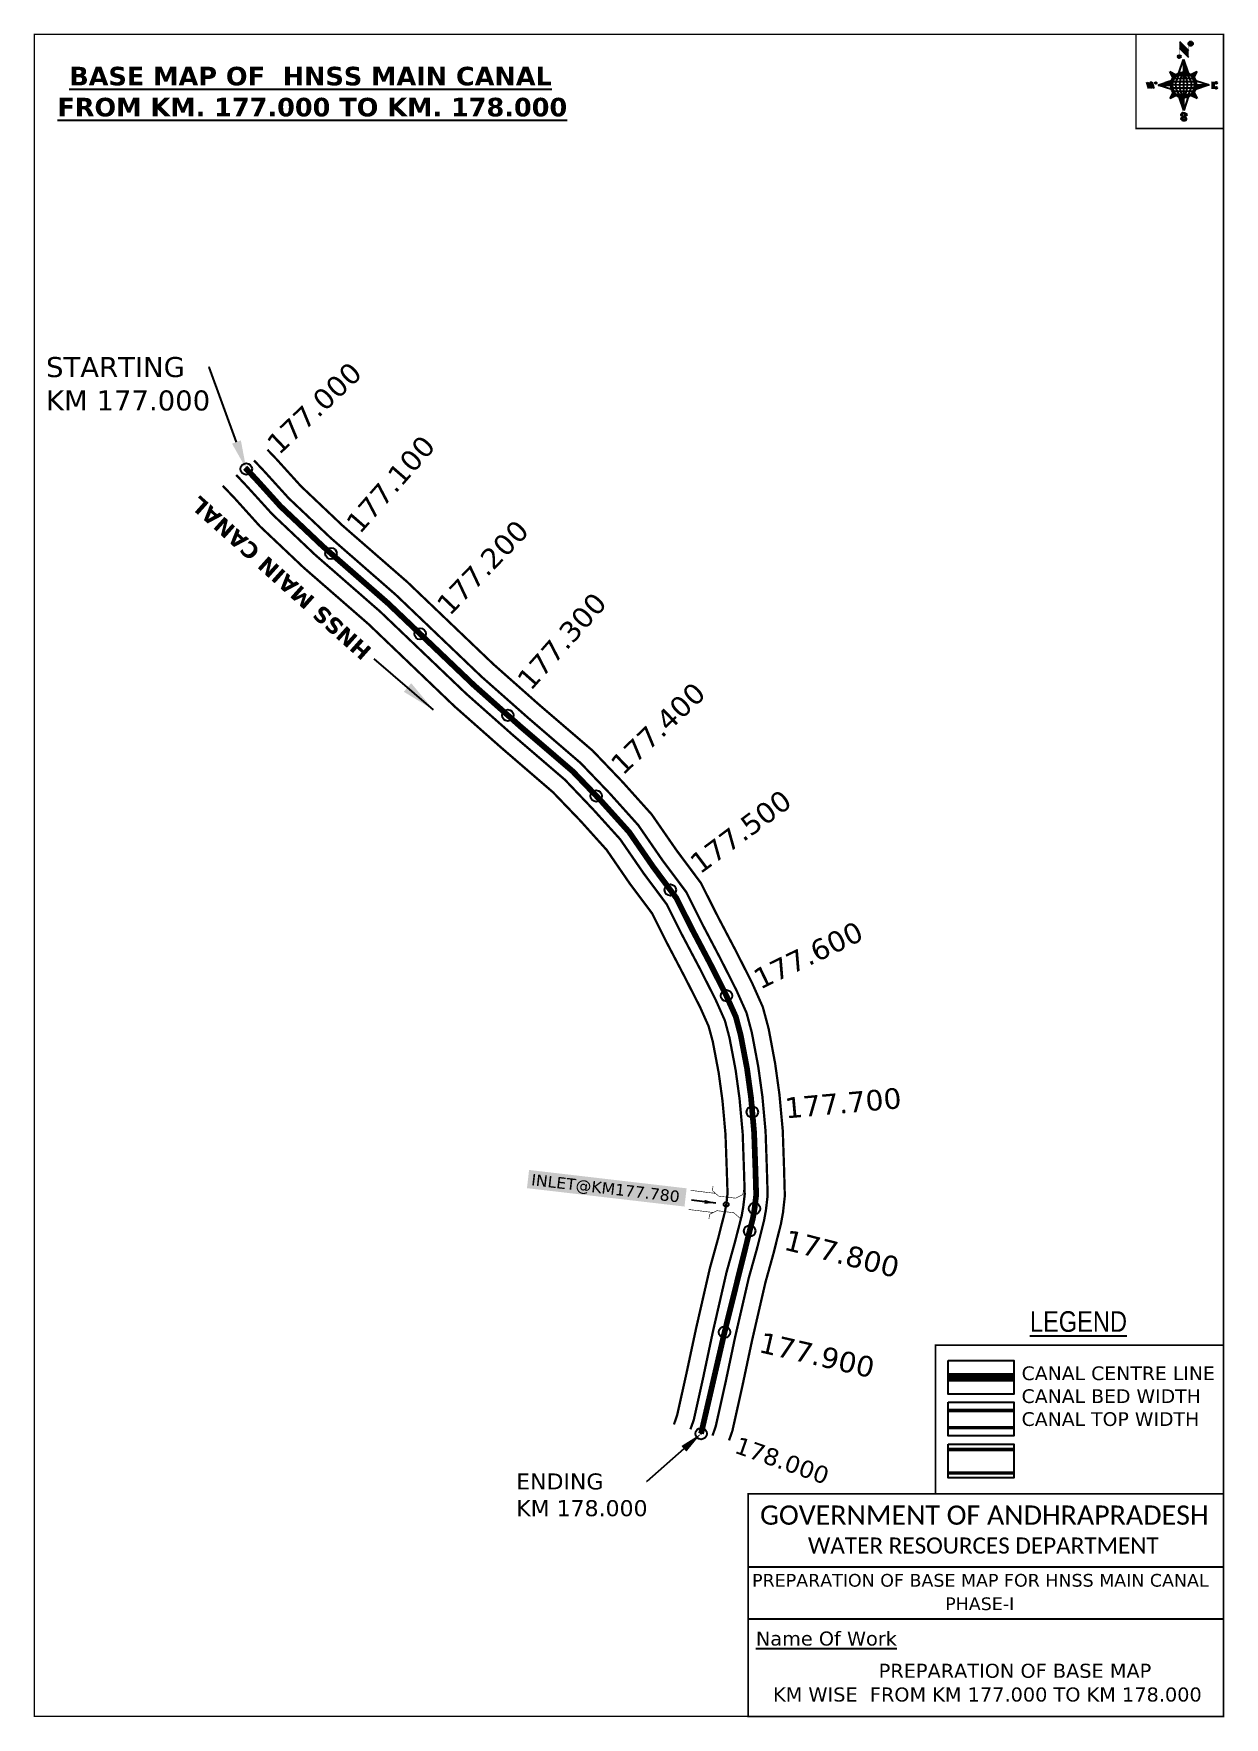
# Model space of a CAD drawing. Header units: inches. Extents: x 752449 to 753488, y 1655846 to 1657315.
import ezdxf
from ezdxf import colors
from ezdxf.entities.mleader import LeaderData, LeaderLine
from ezdxf.enums import TextEntityAlignment as Align
from ezdxf.math import Vec2, Vec3

# ---------------------------------------------------------------- set-up
doc = ezdxf.new("R2010")
doc.units = ezdxf.units.IN
doc.header["$MEASUREMENT"] = 0
doc.header["$PDMODE"] = 32
doc.header["$PDSIZE"] = 10
doc.linetypes.add('HIDDEN2', pattern=[0.1875, 0.125, -0.0625])
for name, color, linetype in [('AQUADUCT', 1, 'Continuous'), ('bord', 1, 'Continuous'), ('CANAL1', 1, 'Continuous'), ('CSMark', 72, 'Continuous'), ('DCBMS', 232, 'Continuous'), ('PAGE', 7, 'Continuous'), ('STRUCTURE', 5, 'Continuous'), ('TEXT', 7, 'Continuous')]:
    doc.layers.add(name, color=color, linetype=linetype)
doc.styles.add('ARIALN', font='ARIALN_1.TTF')
doc.styles.get("Standard").update_dxf_attribs({"font": 'verdana_0.ttf'})
doc.dimstyles.get("Standard").update_dxf_attribs({"dimtxt": 0.18, "dimasz": 0.18, "dimexe": 0.18, "dimexo": 0.0625, "dimgap": 0.09, "dimtad": 0, "dimtih": 1, "dimtoh": 1, "dimdec": 4, "dimzin": 0, "dimdsep": 46, "dimtxsty": 'Standard', "dimcen": 0.09, "dimadec": 0, "dimazin": 0, "dimtfac": 1, "dimtdec": 4, "dimtofl": 0, "dimtmove": 0, "dimatfit": 3, "dimfxl": 0, "dimtolj": 1, "dimtzin": 0, "dimarcsym": 0})
pattern_1 = [(267.297113149, (-8720374.938, 50637915.138), (10.5367255337, -0.497431438), [])]
pattern_2 = [(357.297113149, (-8720374.938, 50637915.138), (0.497431438, 10.5367255337), [])]

# ---------------------------------------------------------------- blocks, each defined once
blk = doc.blocks.new('*X16')
at = {"color": 0, "linetype": 'Continuous'}
for p, q in [((6321.6, 240.5), (6322.3, 241.2)), ((6321.6, 240.3), (6322.3, 241)), ((6321.6, 240.1), (6322.3, 240.8)), ((6321.6, 239.9), (6322.4, 240.7)), ((6321.6, 239.8), (6322.4, 240.6)), ((6321.6, 239.6), (6322.5, 240.5)), ((6321.6, 239.4), (6322.5, 240.3)), ((6321.6, 239.2), (6322.6, 240.2)), ((6321.7, 239.1), (6322.6, 240.1)), ((6321.8, 240.8), (6322.4, 241.4)), ((6321.8, 239), (6322.7, 240)), ((6321.8, 239), (6322.8, 239.9)), ((6321.9, 238.9), (6322.9, 239.8)), ((6322, 238.8), (6323, 239.7)), ((6322.1, 241.3), (6322.4, 241.6)), ((6322.1, 238.7), (6323.1, 239.6)), ((6322.2, 238.6), (6323.1, 239.6)), ((6322.3, 238.5), (6323.2, 239.5)), ((6322.4, 238.5), (6323.3, 239.4)), ((6322.5, 238.4), (6323.4, 239.3)), ((6322.7, 238.4), (6323.6, 239.3)), ((6322.8, 238.3), (6323.7, 239.2)), ((6322.9, 238.3), (6323.8, 239.1)), ((6323.1, 238.2), (6323.9, 239.1)), ((6323.2, 238.2), (6324, 239)), ((6323.3, 238.2), (6324.2, 239)), ((6323.5, 238.1), (6324.3, 238.9)), ((6323.7, 238.1), (6324.4, 238.9)), ((6323.8, 238.1), (6324.6, 238.8)), ((6324.1, 238.2), (6324.7, 238.8)), ((6324.3, 238.3), (6324.9, 238.8)), ((6324.6, 238.3), (6325.1, 238.8)), ((6324.8, 238.4), (6325.2, 238.8)), ((6325.1, 238.5), (6325.4, 238.8)), ((6325.4, 238.6), (6325.6, 238.8))]:
    blk.add_line(p, q, dxfattribs=at)
blk = doc.blocks.new('*X15')
at = {"color": 0, "linetype": 'Continuous'}
for p, q in [((6324.4, 240.3), (6324.5, 240.4)), ((6324.6, 240.3), (6324.8, 240.5)), ((6324.7, 240.2), (6325, 240.5)), ((6324.8, 240.2), (6325.2, 240.6)), ((6325, 240.1), (6325.5, 240.6)), ((6325.1, 240.1), (6325.6, 240.6)), ((6325.2, 240), (6325.8, 240.6)), ((6325.3, 240), (6326, 240.6)), ((6325.4, 239.9), (6326.1, 240.6)), ((6325.5, 239.8), (6326.2, 240.5)), ((6325.6, 239.8), (6326.3, 240.5)), ((6325.7, 239.7), (6326.5, 240.4)), ((6325.9, 239.6), (6326.6, 240.3)), ((6326, 239.5), (6326.7, 240.3)), ((6326, 239.4), (6326.8, 240.2)), ((6326.1, 239.3), (6327, 240.2)), ((6326.2, 239.3), (6327.1, 240.1)), ((6326.3, 239.2), (6327.1, 240)), ((6326.4, 239.1), (6327.2, 239.9)), ((6326.5, 239), (6327.3, 239.8)), ((6326.5, 238.9), (6327.4, 239.7)), ((6326.6, 238.8), (6327.5, 239.6)), ((6326.7, 238.7), (6327.5, 239.5)), ((6326.8, 238.6), (6327.6, 239.4)), ((6326.8, 238.5), (6327.7, 239.3)), ((6326.8, 236.5), (6327.4, 237)), ((6326.9, 238.3), (6327.8, 239.2)), ((6326.9, 238.2), (6327.9, 239.1)), ((6326.9, 236.8), (6327.6, 237.4)), ((6327, 238.1), (6327.8, 239)), ((6327, 237.9), (6327.8, 238.8)), ((6327, 237.8), (6327.8, 238.6)), ((6327, 237.6), (6327.8, 238.4)), ((6327, 237.4), (6327.8, 238.2)), ((6327, 237.3), (6327.8, 238)), ((6327, 237.1), (6327.8, 237.9))]:
    blk.add_line(p, q, dxfattribs=at)
blk = doc.blocks.new('H')
at = {"layer": 'bord', "extrusion": (0.000427885, 0.004792, 0.999988)}
h = blk.add_hatch(dxfattribs=at)
h.set_pattern_fill('LINE', color=8, scale=84.387686, angle=-2.7029, style=0)
h.set_pattern_definition(pattern_2)
h.paths.add_polyline_path([(-492, 786, -0.090992), (-448, 775), (-486, 912)])
h = blk.add_hatch(dxfattribs=at)
h.set_pattern_fill('LINE', color=8, scale=84.387686, angle=-92.7029, style=0)
h.set_pattern_definition(pattern_1)
h.paths.add_polyline_path([(-625, 665, -0.090992), (-615, 710), (-751, 671)])
h = blk.add_hatch(dxfattribs=at)
h.set_pattern_fill('LINE', color=8, scale=84.387686, angle=-2.7029, style=0)
h.set_pattern_definition(pattern_2)
h.paths.add_polyline_path([(-504, 533, -0.090992), (-549, 543), (-510, 406)])
h = blk.add_hatch(dxfattribs=at)
h.set_pattern_fill('LINE', color=8, scale=84.387686, angle=-92.7029, style=0)
h.set_pattern_definition(pattern_1)
h.paths.add_polyline_path([(-246, 647), (-372, 653, -0.090992), (-382, 609)])
for p, q in [((-519, 1020, -1217), (-435, 927, -1216)), ((-516, 1087, -1217), (-432, 994, -1217)), ((-538, 774, -1216), (-487, 906, -1216)), ((-487, 906, -1216), (-493, 780, -1216)), ((-487, 906, -1216), (-448, 769, -1216)), ((-865, 701, -1215), (-847, 638, -1215)), ((-847, 700, -1215), (-829, 637, -1215)), ((-829, 699, -1215), (-811, 636, -1215)), ((-829, 699, -1215), (-811, 698, -1215)), ((-811, 698, -1215), (-794, 635, -1215)), ((-752, 665, -1215), (-615, 704, -1215)), ((-627, 794, -1216), (-567, 760, -1216)), ((-627, 794, -1216), (-584, 747, -1215)), ((-599, 731, -1215), (-627, 794, -1216)), ((-421, 753, -1216), (-359, 781, -1216)), ((-359, 781, -1216), (-405, 739, -1216)), ((-359, 781, -1216), (-392, 721, -1215)), ((-379, 693, -1215), (-246, 641, -1215)), ((-213, 669, -1215), (-217, 601, -1215)), ((-752, 665, -1215), (-625, 659, -1215)), ((-619, 614, -1215), (-752, 665, -1215)), ((-639, 526, -1214), (-606, 585, -1215)), ((-639, 526, -1214), (-593, 568, -1215)), ((-577, 553, -1215), (-639, 526, -1214)), ((-511, 400, -1214), (-549, 537, -1214)), ((-460, 533, -1215), (-511, 400, -1214)), ((-505, 527, -1214), (-511, 400, -1214)), ((-371, 513, -1214), (-431, 546, -1215)), ((-371, 513, -1214), (-414, 560, -1215)), ((-399, 576, -1215), (-371, 513, -1214)), ((-246, 641, -1215), (-383, 603, -1215)), ((-373, 647, -1215), (-246, 641, -1215)), ((-197, 600, -1215), (-194, 668, -1215))]:
    blk.add_line(p, q, dxfattribs=at)
at = {"layer": 'bord', "color": 8, "linetype": 'ByBlock', "extrusion": (0.000427885, 0.004792, 0.999988)}
for p, q in [((-375, 679, -1215), (-620, 691, -1215)), ((-386, 711, -1215), (-605, 722, -1215)), ((-411, 744, -1216), (-578, 752, -1216)), ((-493, 780, -1216), (-505, 527, -1214)), ((-373, 647, -1215), (-625, 659, -1215)), ((-378, 616, -1215), (-623, 628, -1215)), ((-392, 585, -1215), (-611, 595, -1215)), ((-420, 555, -1215), (-587, 562, -1215))]:
    blk.add_line(p, q, dxfattribs=at)
at = {"layer": 'bord', "extrusion": (0.000427885, 0.004792, 0.999988), "elevation": -1212}
for points, const_width in [([(-522, 960), (-516, 1093)], 1.61), ([(-434, 933), (-428, 1066)], 1.61), ([(-870, 707), (-846, 706)], 0.642), ([(-829, 643), (-821, 678)], 0.642), ([(-793, 641), (-782, 694)], 0.642), ([(-223, 676), (-174, 673)], 0.706), ([(-829, 643), (-855, 644)], 0.642), ([(-811, 642), (-784, 641)], 0.642), ([(-177, 605), (-226, 607)], 0.706), ([(-195, 645), (-185, 644)], 0.706)]:
    blk.add_lwpolyline(points, dxfattribs=dict(at, const_width=const_width))
for points, const_width in [([(-414, 1073, 1), (-398, 1058, 1)], 22.3), ([(-530, 950, 1), (-520, 939, 1)], 14.8), ([(-776, 697, 1), (-769, 690, 1)], 8.9), ([(-180, 618, 1), (-173, 611, 1)], 9.79), ([(-178, 667, 1), (-171, 660, 1)], 9.79), ([(-490, 362, 1), (-498, 369, 1)], 11.1), ([(-525, 322, 1), (-533, 329, 1)], 11.1)]:
    blk.add_lwpolyline(points, format="xyb", close=True, dxfattribs=dict(at, const_width=const_width))
for points in [[(-537, 317), (-531, 310), (-520, 307), (-505, 307), (-494, 310), (-486, 318), (-487, 326), (-491, 333), (-494, 336), (-503, 341), (-522, 347), (-530, 352), (-534, 355), (-537, 363), (-537, 373), (-530, 381), (-520, 384), (-504, 384), (-493, 380), (-487, 373)], [(-522, 348), (-526, 354), (-528, 361), (-528, 371), (-526, 375), (-521, 381), (-515, 384)], [(-505, 307), (-499, 312), (-497, 319), (-497, 327), (-501, 335), (-509, 343)]]:
    blk.add_lwpolyline(points, dxfattribs=at)
at = {"layer": 'bord', "extrusion": (0.000427885, 0.004792, 0.999988)}
for centre, radius in [((-406, 1065, -1212), 22.3), ((-525, 944, -1212), 14.8), ((-773, 694, -1212), 8.9), ((-498, 659, -1212), 127), ((-177, 615, -1212), 9.79), ((-174, 663, -1212), 9.79), ((-494, 365, -1212), 11.1), ((-529, 325, -1212), 11.1)]:
    blk.add_circle(centre, radius, dxfattribs=at)
at = {"layer": 'bord', "color": 8, "linetype": 'ByBlock', "extrusion": (0.000427885, 0.004792, 0.999988)}
for centre, radius, start, end in [((-482, 658, -1212), 128, 94.9254, 259.6691), ((-437, 656, -1212), 141, 113.2864, 241.308), ((-316, 651, -1212), 222, 142.5892, 212.0053), ((-560, 662, -1212), 141, 293.2864, 61.308), ((-681, 668, -1212), 222, 322.5892, 32.0053), ((-515, 660, -1212), 128, 274.9254, 79.6691)]:
    blk.add_arc(centre, radius, start, end, dxfattribs=at)
at = {"layer": 'bord', "extrusion": (0.000427885, 0.004792, 0.999988)}
for points in [[(-516, 1093, -1212), (-431, 1000, -1212), (-519, 1026, -1212), (-434, 933, -1212)], [(-864, 707, -1212), (-846, 706, -1212), (-846, 644, -1212), (-829, 643, -1212)], [(-829, 705, -1212), (-811, 704, -1212), (-811, 642, -1212), (-793, 641, -1212)], [(-193, 674, -1212), (-197, 606, -1212), (-213, 675, -1212), (-216, 607, -1212)]]:
    blk.add_solid(points, dxfattribs=at)
at = {"layer": 'bord', "extrusion": (0.000427885, 0.004792, 0.999988), "xscale": 7.977342409717546, "yscale": 7.977342408231451, "zscale": 7.977342408476333, "rotation": 138.0840426661453}
for name, p in [('*X15', (38301, -31929, -1212)), ('*X16', (38314, -31951, -1212))]:
    blk.add_blockref(name, p, dxfattribs=at)
blk = doc.blocks.new('IN')
at = {"layer": 'STRUCTURE', "color": 190, "const_width": 0.5}
for points in [[(763895.1, 1696672), (763895.1, 1696668), (763889.1, 1696664), (763881.7, 1696664), (763874.3, 1696664), (763868.3, 1696668), (763868.3, 1696672)], [(763871.3, 1696666), (763849.3, 1696666)], [(763871.3, 1696649.2), (763849.3, 1696649.2)], [(763868.3, 1696643.2), (763868.3, 1696647.2), (763874.3, 1696651.2), (763881.7, 1696651.2), (763881.7, 1696651.2), (763881.7, 1696651.2), (763889.1, 1696651.2), (763895.1, 1696647.2), (763895.1, 1696643.2)]]:
    blk.add_lwpolyline(points, dxfattribs=at)
at = {"layer": 'STRUCTURE', "color": 0}
blk.add_circle((763881.7, 1696657.6), 2.11, dxfattribs=at)
blk.add_leader([(763872.7, 1696657.6), (763851.2, 1696657.6)], dimstyle='Standard', override={"dimasz": 10, "dimgap": 0.09, "dimtad": 0}, dxfattribs=at)

msp = doc.modelspace()

# ---------------------------------------------------------------- linework, layer by layer
at = {"color": 3}
for p in [(753073.7, 1656270), (753051.8, 1656181.7), (753031.3, 1656093.1), (753031.3, 1656093.1)]:
    msp.add_point(p, dxfattribs=at)
at = {"layer": 'CANAL1', "color": 5, "const_width": 2}
for points in [[(753041.3, 1656091.4), (753044.1, 1656099.5), (753052.8, 1656138.5), (753061, 1656177.3), (753072.9, 1656228.9), (753080, 1656254.2), (753083.4, 1656267.6), (753086.3, 1656279.3), (753087.9, 1656288.1), (753089.4, 1656301), (753088.7, 1656325.1), (753087.6, 1656356.7), (753084.8, 1656387.5), (753081.2, 1656413.4), (753075.6, 1656443.1), (753071, 1656460.3), (753062, 1656480.4), (753047.9, 1656508.2), (753032.3, 1656537.9), (753018.4, 1656565.7), (752997.6, 1656593.5), (752976.4, 1656624.2), (752951.7, 1656651.7), (752926.2, 1656678.3), (752880.4, 1656717.7), (752839.8, 1656753.6), (752764.7, 1656825.3), (752708, 1656874.8), (752671.3, 1656909.5), (752649.8, 1656933.2), (752641.1, 1656942.4)], [(752625.5, 1656929.8), (752635.1, 1656919.6), (752657, 1656895.5), (752694.5, 1656860), (752751.2, 1656810.5), (752826.2, 1656738.9), (752867.2, 1656702.6), (752912.5, 1656663.7), (752937, 1656638), (752960.7, 1656611.8), (752981.3, 1656581.9), (753001.3, 1656555.1), (753014.5, 1656528.8), (753030.2, 1656499), (753044, 1656471.8), (753052.1, 1656453.6), (753056.1, 1656438.6), (753061.5, 1656410.2), (753064.9, 1656385.2), (753067.6, 1656355.4), (753068.7, 1656324.5), (753069.4, 1656301.9), (753068.1, 1656291), (753066.8, 1656283.5), (753064, 1656272.5), (753060.6, 1656259.3), (753053.5, 1656233.9), (753041.5, 1656181.6), (753033.3, 1656142.8), (753024.9, 1656105), (753022, 1656096.9)]]:
    msp.add_lwpolyline(points, dxfattribs=at)
at = {"layer": 'CANAL1', "color": 200, "const_width": 2}
for points in [[(752652.8, 1656951.8), (752660.8, 1656943.4), (752682, 1656920), (752718, 1656885.9), (752774.8, 1656836.4), (752849.9, 1656764.7), (752890.2, 1656729), (752936.6, 1656689.2), (752962.7, 1656661.9), (752988.2, 1656633.5), (753009.8, 1656602.3), (753031.2, 1656573.6), (753045.7, 1656544.8), (753061.3, 1656515.1), (753075.6, 1656486.9), (753085.2, 1656465.4), (753090.3, 1656446.4), (753096, 1656415.8), (753099.7, 1656389.2), (753102.6, 1656357.6), (753103.7, 1656325.6), (753104.4, 1656300.4), (753102.8, 1656285.9), (753101, 1656276.1), (753097.9, 1656263.9), (753094.5, 1656250.3), (753087.5, 1656225.2), (753075.7, 1656174), (753067.5, 1656135.3), (753058.6, 1656095.4), (753055.7, 1656087.2)], [(753007.6, 1656101.1), (753010.4, 1656109.2), (753018.6, 1656146), (753026.9, 1656184.8), (753039, 1656237.6), (753046.1, 1656263.2), (753049.4, 1656276.2), (753052.1, 1656286.7), (753053.3, 1656293.2), (753054.4, 1656302.6), (753053.7, 1656324), (753052.6, 1656354.5), (753050, 1656383.5), (753046.7, 1656407.8), (753041.5, 1656435.3), (753037.9, 1656448.6), (753030.4, 1656465.4), (753016.8, 1656492.1), (753001.2, 1656521.9), (752988.5, 1656547.2), (752969.1, 1656573.1), (752948.9, 1656602.5), (752926.1, 1656627.8), (752902.1, 1656652.8), (752857.4, 1656691.3), (752816.1, 1656727.8), (752741.1, 1656799.5), (752684.4, 1656848.9), (752646.2, 1656885), (752624.2, 1656909.4), (752613.8, 1656920.3)]]:
    msp.add_lwpolyline(points, dxfattribs=at)
at = {"layer": 'CANAL1', "color": 1, "linetype": 'HIDDEN2', "ltscale": 100, "const_width": 5}
for points in [[(752633.3, 1656936.1), (752642.5, 1656926.4), (752664.1, 1656902.5), (752701.2, 1656867.4), (752757.9, 1656817.9), (752833, 1656746.3), (752873.8, 1656710.1), (752919.4, 1656671), (752944.4, 1656644.9), (752968.6, 1656618), (752989.5, 1656587.7), (753009.8, 1656560.4), (753023.4, 1656533.3), (753039.1, 1656503.6), (753053, 1656476.1), (753061.6, 1656457), (753065.9, 1656440.8), (753071.4, 1656411.8), (753074.9, 1656386.3), (753077.6, 1656356), (753078.7, 1656324.8), (753079.4, 1656301.5), (753078, 1656289.5), (753076.6, 1656281.4), (753073.7, 1656270)], [(753073.7, 1656270), (753051.8, 1656181.7), (753031.3, 1656093.1)]]:
    msp.add_lwpolyline(points, dxfattribs=at)
at = {"layer": 'CANAL1', "color": 1, "linetype": 'HIDDEN2', "ltscale": 100, "const_width": 7.49, "elevation": -0.4}
msp.add_lwpolyline([(753304.4, 1656142.3), (753246.9, 1656142.3)], dxfattribs=at)
at = {"layer": 'CANAL1', "color": 5, "const_width": 3, "elevation": -0.4}
for points in [[(753304.4, 1656113.3), (753246.9, 1656113.3)], [(753304.4, 1656098.3), (753246.9, 1656098.3)]]:
    msp.add_lwpolyline(points, dxfattribs=at)
at = {"layer": 'CANAL1', "color": 200, "const_width": 3, "elevation": -0.4}
for points in [[(753304.4, 1656079.3), (753246.9, 1656079.3)], [(753304.4, 1656058.7), (753246.9, 1656058.7)]]:
    msp.add_lwpolyline(points, dxfattribs=at)
at = {"layer": 'CSMark', "color": 3}
for p in [(752634.3, 1656935), (752708.3, 1656861.2), (752786, 1656791.2), (752862.6, 1656720), (752939.8, 1656649.6), (753004.5, 1656567.6), (753053.4, 1656475.3), (753076, 1656373.8)]:
    msp.add_point(p, dxfattribs=at)
at = {"layer": 'PAGE', "const_width": 1.25}
msp.add_lwpolyline([(752449.3, 1657314.3), (752449.3, 1655846.3), (753487.3, 1655846.3), (753487.3, 1657314.3), (752449.3, 1657314.3)], dxfattribs=at)
at = {"layer": 'PAGE'}
for points, const_width in [([(753487.3, 1657314.3), (753411, 1657314.3), (753411, 1657232.1), (753487.3, 1657232.1)], 1.25), ([(753487.3, 1656040.7), (753235.9, 1656040.7), (753235.9, 1656170.3), (753487.3, 1656170.3)], 1.5), ([(753072.4, 1656040.7), (753487.3, 1656040.7), (753487.3, 1655846.3), (753072.4, 1655846.3)], 1.5)]:
    msp.add_lwpolyline(points, close=True, dxfattribs=dict(at, const_width=const_width))
at = {"layer": 'PAGE', "elevation": -0.4}
for points in [[(753246.9, 1656157), (753304.4, 1656157), (753304.4, 1656127.6), (753246.9, 1656127.6)], [(753246.9, 1656120.5), (753304.4, 1656120.5), (753304.4, 1656091.1), (753246.9, 1656091.1)], [(753246.9, 1656083.9), (753304.4, 1656083.9), (753304.4, 1656054.5), (753246.9, 1656054.5)]]:
    msp.add_lwpolyline(points, close=True, dxfattribs=at)
at = {"layer": 'PAGE'}
for points in [[(753072.4, 1655977), (753487.3, 1655977)], [(753072.4, 1655931.6), (753487.3, 1655931.6)]]:
    msp.add_lwpolyline(points, dxfattribs=at)
at = {"layer": 'STRUCTURE', "color": 0}
msp.add_point((753078, 1656289.5), dxfattribs=at)

# ---------------------------------------------------------------- block references
at = {"layer": 'AQUADUCT', "color": 1, "xscale": 0.08787098551476676, "yscale": 0.08787098556058481, "zscale": 0.08787098549420713, "rotation": 3.078330608653969}
msp.add_blockref('H', (753499.3, 1657215.1, 106.6), dxfattribs=at)
at = {"layer": 'STRUCTURE', "color": 0, "rotation": 352.9508078117731}
msp.add_blockref('IN', (-213270.7, 66205), dxfattribs=at)

# ---------------------------------------------------------------- texts
at = {"layer": 'CANAL1', "insert": (752736.1, 1656766.5), "char_height": 14, "width": 205.129, "attachment_point": 1, "rotation": 138.243}
msp.add_mtext('\\pi0.96322;{\\fVerdana|b1|i0|c0|p34;HNSS MAIN CANAL}', dxfattribs=at)
at = {"layer": 'CSMark', "color": 1}
for s, height, rotation, p in [('177.000', 18, 43.6196, (752656.6, 1656953)), ('177.100', 18, 48.8914, (752726.6, 1656883.3)), ('177.200', 18, 46.3185, (752805.3, 1656812.2)), ('177.300', 18, 48.4913, (752875.8, 1656746.6)), ('177.400', 18, 43.7283, (752956.7, 1656673.4)), ('177.500', 18, 36.775, (753024.9, 1656588)), ('177.600', 18, 25.8487, (753078.8, 1656488.5)), ('177.700', 18, 5.1366, (753104.4, 1656377.1)), ('177.800', 18, 345.7693, (753104.8, 1656262.7)), ('177.900', 18, 347.0184, (753082.7, 1656173.2)), ('178.000', 15, 340.615, (753061.9, 1656083.8))]:
    msp.add_text(s, height=height, rotation=rotation, dxfattribs=at).set_placement(p, align=Align.MIDDLE_LEFT)
at = {"layer": 'PAGE', "extrusion": (0.000201441, 0.004807, 0.999988), "style": 'ARIALN'}
msp.add_text('%%ULEGEND', height=17.99, rotation=359.9999, dxfattribs=at).set_placement((753360.7, 1656171.1, 8112.8), align=Align.MIDDLE)
at = {"layer": 'PAGE', "extrusion": (0.000201441, 0.004807, 0.999988)}
for s, height, p in [('PREPARATION OF BASE MAP FOR HNSS MAIN CANAL', 11.089, (753075.8, 1655939.7, 8111.6)), ('%%UName Of Work', 12.268, (753079.1, 1655888.3, 8109.9))]:
    msp.add_text(s, height=height, rotation=359.9999, dxfattribs=at).set_placement(p)
for s, height, p in [('PHASE-I', 11.09, (753274.5, 1655924.8, 8111.5)), ('PREPARATION OF BASE MAP', 12.268, (753305.3, 1655866.3, 8110)), ('KM WISE  FROM KM 177.000 TO KM 178.000', 12.268, (753281.2, 1655845.6, 8110))]:
    msp.add_text(s, height=height, rotation=359.9999, dxfattribs=at).set_placement(p, align=Align.MIDDLE_CENTER)
at = {"layer": 'PAGE', "extrusion": (0.000201441, 0.004807, 0.999988), "attachment_point": 1, "text_direction": (1, -1e-06, -0.000201)}
for s, insert, char_height, width in [('CANAL CENTRE LINE CANAL BED WIDTH {\\H2.3741x; }CANAL TOP WIDTH{\\H1.9188x; }', (753311.1, 1656151.8, -0.4), 11.991, 210.999), ('\\pi4.4823;{\\fCalibri|b0|i0|c0|p34;\\H1.3333x;GOVERNMENT OF ANDHRAPRADESH\\P\\pi46.307;\\H0.83998x;WATER RESOURCES DEPARTMENT}', (753078.3, 1656030.4, -1.6), 12.564, 401.294)]:
    msp.add_mtext(s, dxfattribs=dict(at, insert=insert, char_height=char_height, width=width))
at = {"layer": 'STRUCTURE', "color": 5, "insert": (752883.8, 1656319.9), "char_height": 10, "width": 132.444, "attachment_point": 1, "rotation": 353.3496, "bg_fill": 1, "box_fill_scale": 1.3, "bg_fill_color": 7, "bg_fill_true_color": 16777215, "bg_fill_transparency": 4390977}
msp.add_mtext('INLET@KM177.780', dxfattribs=at)
at = {"layer": 'TEXT', "color": 1, "insert": (752452.6, 1657286), "char_height": 16.238, "width": 474.426, "attachment_point": 1}
msp.add_mtext('\\pi27.174;{\\fVerdana|b1|i0|c0|p34;\\LBASE MAP OF  HNSS MAIN CANAL \\P\\pi16.803;FROM KM. 177.000 TO KM. 178.000}', dxfattribs=at)

# ---------------------------------------------------------------- leaders
at = {"layer": 'CANAL1'}
msp.add_leader([(752797.8, 1656724.7), (752746, 1656769.3)], dimstyle='Standard', override={"dimasz": 30, "dimgap": 0.09, "dimtad": 0}, dxfattribs=at)
at = {"layer": 'DCBMS', "color": 5}
ml = msp.add_multileader_mtext('Standard', dxfattribs=at)
ml.set_content('STARTING\\PKM 177.000', color=5)
ml.set_leader_properties()
ml.build(insert=Vec2(0, 0))
ml.multileader.update_dxf_attribs({"dogleg_length": 0.36, "arrow_head_size": 25})
ctx = ml.context
ctx.base_point, ctx.char_height, ctx.arrow_head_size, ctx.landing_gap_size, ctx.plane_origin = Vec3(752459.4, 1657023.8), 17.49, 25, 0.112, Vec3(753320.7, 1657446.8)
notes = []
notes.append((ctx, [(0, (1, 1, 0), (752601.9, 1657023.8), (-1, 0), 0.36, [(0, [(752634.3, 1656935)], 0, [])])]))
ctx.mtext.insert, ctx.mtext.flow_direction = Vec3(752459.5, 1657032.7), 5
ml = msp.add_multileader_mtext('Standard', dxfattribs=at)
ml.set_content('ENDING \\PKM 178.000', color=5)
ml.set_leader_properties()
ml.build(insert=Vec2(0, 0))
ml.multileader.update_dxf_attribs({"dogleg_length": 0.36, "arrow_head_size": 20})
ctx = ml.context
ctx.base_point, ctx.char_height, ctx.arrow_head_size, ctx.landing_gap_size, ctx.plane_origin = Vec3(752869.8, 1656051.3), 14, 20, 0.09, Vec3(752939.7, 1656063.5)
notes.append((ctx, [(0, (1, 1, 0), (752983.9, 1656051.3), (-1, 0), 0.36, [(0, [(753031.3, 1656093.1)], 0, [])])]))
ctx.mtext.insert, ctx.mtext.width, ctx.mtext.flow_direction = Vec3(752869.9, 1656058.4), 130.276, 5
for ctx, leaders in notes:
    for number, flags, end, landing, length, lines in leaders:
        leader = LeaderData()
        leader.index, (leader.has_last_leader_line, leader.has_dogleg_vector, leader.attachment_direction) = number, flags
        leader.last_leader_point, leader.dogleg_vector, leader.dogleg_length = Vec3(end), Vec3(landing), length
        for number, points, colour, breaks in lines:
            line = LeaderLine()
            line.index, line.vertices, line.color, line.breaks = number, Vec3.list(points), colors.encode_raw_color(colour), breaks
            leader.lines.append(line)
        ctx.leaders.append(leader)

doc.saveas('drawing.dxf')
